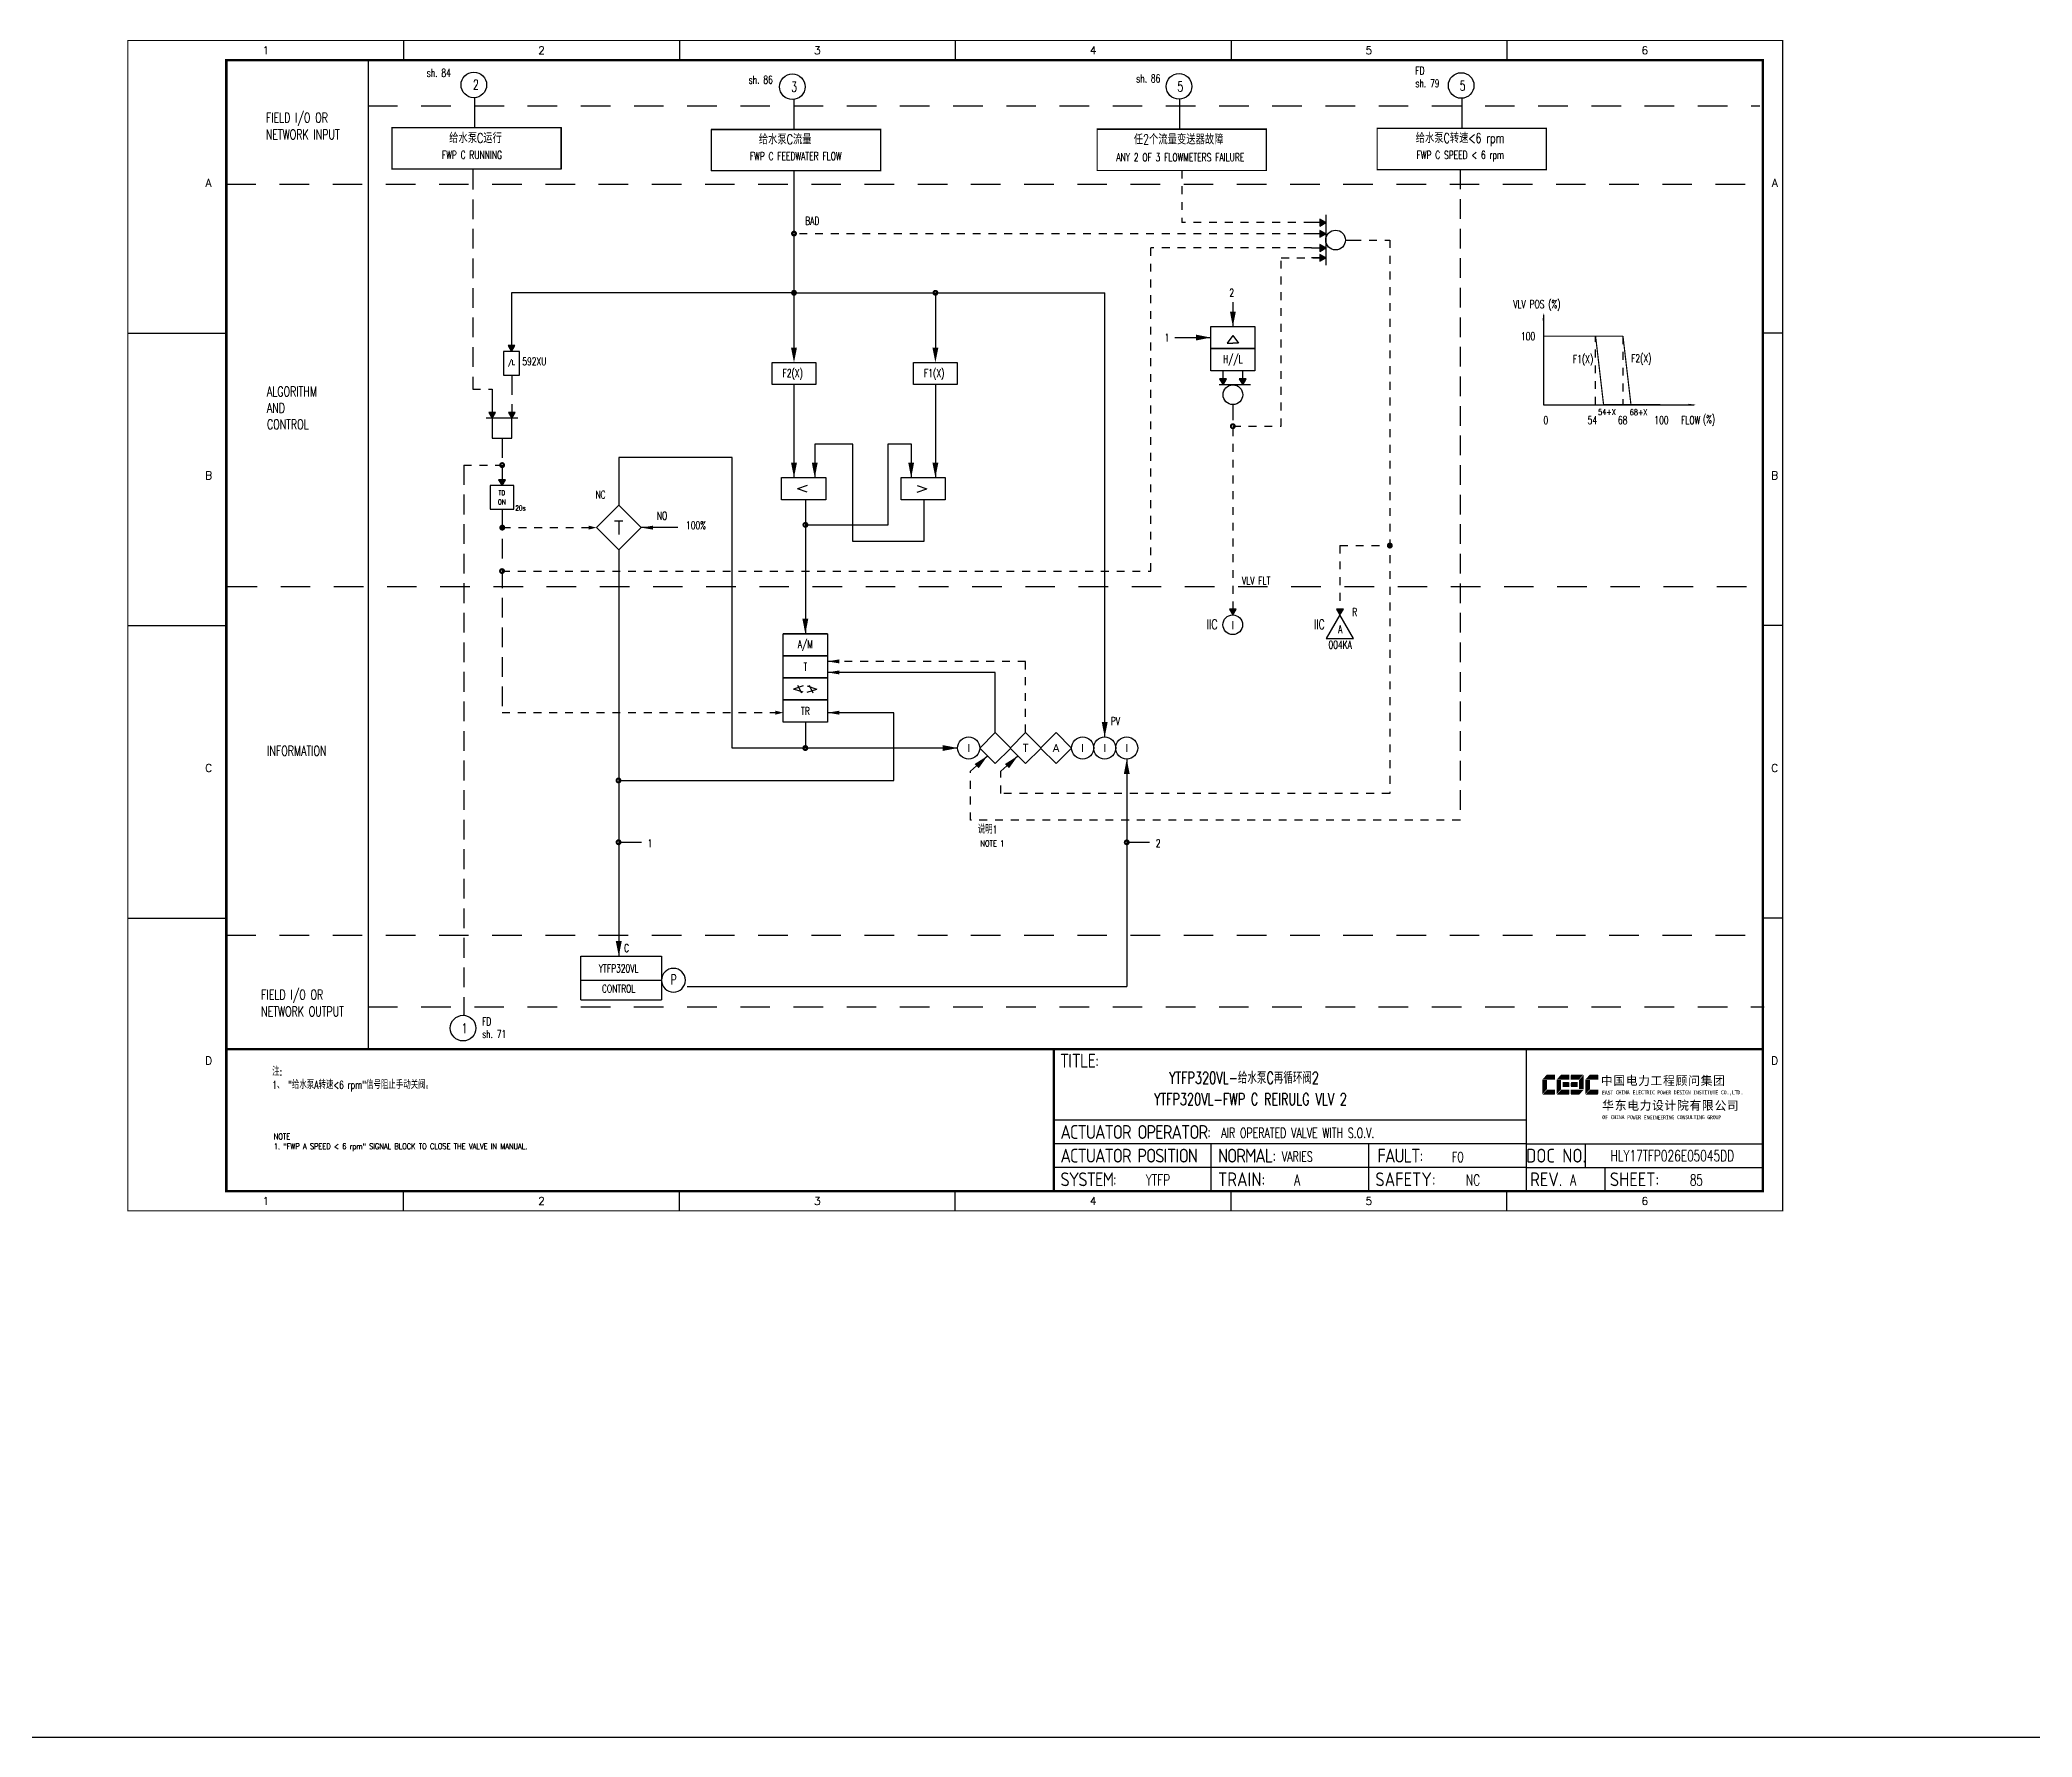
# Model space of a CAD drawing. Header units: millimetres. Extents: x 38833 to 52469, y 29493 to 32647.
# Drawn here: x 48933 to 49439, y 31107 to 31538 of the extents above; entities that cross this region are included whole.
import ezdxf
from ezdxf.enums import TextEntityAlignment as Align

# ---------------------------------------------------------------- set-up
doc = ezdxf.new("R2010")
doc.units = ezdxf.units.MM
for name, pattern in [('D2', [6, 2, -2, 2]), ('DASHED', [0.75, 0.5, -0.25]), ('JIS_02_0.7', [1.35, 0.75, -0.6])]:
    doc.linetypes.add(name, pattern=pattern)
for name, color, linetype in [('ALARM', 4, 'Continuous'), ('BLOCK', 7, 'Continuous'), ('BORDER', 1, 'Continuous'), ('DASH_2', 6, 'D2'), ('INSTRUMENT', 4, 'Continuous'), ('LINE_2', 6, 'Continuous'), ('MLINE', 6, 'Continuous'), ('TEXT', 7, 'Continuous'), ('TITLE', 1, 'Continuous'), ('TK', 7, 'Continuous'), ('图框_外框线', 7, 'Continuous'), ('图框_标题栏文字', 6, 'Continuous')]:
    doc.layers.add(name, color=color, linetype=linetype)
doc.styles.add('DANIEL', font='COMPLEX', dxfattribs={"width": 0.7, "bigfont": 'GVFS'})
doc.styles.add('ecepdi', font='simhei.ttf', dxfattribs={"width": 0.9})
doc.styles.get("Standard").update_dxf_attribs({"font": 'romans.shx', "width": 0.7, "bigfont": 'hztxta.shx'})
doc.styles.add('工程字', font='gbenor.shx', dxfattribs={"bigfont": 'gbcbig.shx'})

# ---------------------------------------------------------------- blocks, each defined once
blk = doc.blocks.new('USR16')
at = {"layer": 'MLINE'}
blk.add_lwpolyline([(0, 0, 0, 1, 0), (0, 4, 1, 1, 0)], format="xyseb", dxfattribs=at)
blk = doc.blocks.new('ARROW')
at = {"layer": 'DASH_2'}
blk.add_blockref('USR16', (0, 0), dxfattribs=at)
blk = doc.blocks.new('INS00')
at = {"layer": 'INSTRUMENT', "color": 0}
blk.add_lwpolyline([(6, 0, 1), (-6, 0, 1)], format="xyb", close=True, dxfattribs=at)
at = {"layer": 'INSTRUMENT', "flags": 1}
for tag, p in [('INSNAM', (0, 9)), ('INSDGN', (0, -9)), ('INSSUP', (0, -15)), ('INSMAN', (0, -18)), ('INSTYP', (0, -12)), ('INSREM', (0, -21))]:
    blk.add_attdef(tag, text='', height=3, dxfattribs=at).set_placement(p, align=Align.TOP_CENTER)
at = {"layer": 'INSTRUMENT', "width": 0.7}
for tag, p in [('INSIDE', (0, 2)), ('INSSYS', (0, -2))]:
    blk.add_attdef(tag, text='', height=2.5, dxfattribs=at).set_placement(p, align=Align.MIDDLE)
for tag, p in [('INSHH', (6, 3.5)), ('INSL', (6, -3)), ('INSLL', (6, -6))]:
    blk.add_attdef(tag, p, '', height=2.5, dxfattribs=at)
at = {"layer": 'INSTRUMENT', "linetype": 'DASHED', "width": 0.7}
blk.add_attdef('INSH', (6, 0.5), '', height=2.5, dxfattribs=at)
blk = doc.blocks.new('huo')
at = {"layer": 'BORDER'}
for points in [[(-72.15, 909.27), (-73.65, 910.13), (-73.65, 908.4)], [(-72.15, 904.27), (-73.65, 905.13), (-73.65, 903.4)]]:
    blk.add_hatch(color=256, dxfattribs=at).paths.add_polyline_path(points)
for p, q in [((-72.15, 911.28), (-72.15, 903.28)), ((-72.15, 909.27), (-75.75, 909.27)), ((-67.15, 906.77), (-65.15, 906.77)), ((-72.15, 904.27), (-75.75, 904.27))]:
    blk.add_line(p, q, dxfattribs=at)
for points in [[(-72.15, 909.27), (-73.65, 910.13), (-73.65, 908.4)], [(-72.15, 904.27), (-73.65, 905.13), (-73.65, 903.4)]]:
    blk.add_lwpolyline(points, close=True, dxfattribs=at)
blk.add_circle((-69.65, 906.77), 2.5, dxfattribs=at)
blk = doc.blocks.new('A$C1E0003F3')
h = blk.add_hatch(color=152)
edge = h.paths.add_edge_path()
edge.add_ellipse((5.15, 4.41), major_axis=(0, 0.211), ratio=0.769231, start_angle=-90, end_angle=0)
edge.add_line((5.15, 4.62), (3.22, 4.62))
edge.add_line((3.22, 4.62), (2.09, 3.35))
edge.add_line((2.09, 3.35), (5.32, 3.35))
edge.add_line((5.32, 3.35), (5.32, 4.41))
h.paths.add_polyline_path([(3.22, 3.23), (2.09, 3.23), (2.09, -0.36), (3.22, 0.91)])
edge = h.paths.add_edge_path()
edge.add_line((5.32, 0.81), (3.27, 0.81))
edge.add_line((3.27, 0.81), (2.13, -0.46))
edge.add_line((2.13, -0.46), (5.15, -0.46))
edge.add_ellipse((5.15, -0.25), major_axis=(0, 0.211), ratio=0.769231, start_angle=180, end_angle=270)
edge.add_line((5.32, -0.25), (5.32, 0.81))
h = blk.add_hatch(color=152)
edge = h.paths.add_edge_path()
edge.add_ellipse((8.78, 4.41), major_axis=(0, 0.211), ratio=0.769231, start_angle=-90, end_angle=0)
edge.add_line((8.78, 4.62), (6.84, 4.62))
edge.add_line((6.84, 4.62), (5.71, 3.35))
edge.add_line((5.71, 3.35), (8.94, 3.35))
edge.add_line((8.94, 3.35), (8.94, 4.41))
h.paths.add_polyline_path([(6.84, 3.23), (5.71, 3.23), (5.71, -0.36), (6.84, 0.91)])
edge = h.paths.add_edge_path()
edge.add_ellipse((8.78, 2.49), major_axis=(0, 0.211), ratio=0.769231, start_angle=-90, end_angle=0)
edge.add_line((8.78, 2.7), (7.22, 2.7))
edge.add_line((7.22, 2.7), (7.22, 1.44))
edge.add_line((7.22, 1.44), (8.78, 1.44))
edge.add_ellipse((8.78, 1.65), major_axis=(0, 0.211), ratio=0.769231, start_angle=180, end_angle=270)
edge.add_line((8.94, 1.65), (8.94, 2.49))
edge = h.paths.add_edge_path()
edge.add_line((8.94, 0.81), (6.89, 0.81))
edge.add_line((6.89, 0.81), (5.75, -0.46))
edge.add_line((5.75, -0.46), (8.78, -0.46))
edge.add_ellipse((8.78, -0.25), major_axis=(0, 0.211), ratio=0.769231, start_angle=180, end_angle=270)
edge.add_line((8.94, -0.25), (8.94, 0.81))
h = blk.add_hatch(color=1)
edge = h.paths.add_edge_path()
edge.add_line((12.48, 4.62), (9.46, 4.62))
edge.add_ellipse((9.46, 4.41), major_axis=(0, 0.211), ratio=0.769231, start_angle=0, end_angle=90)
edge.add_line((9.3, 4.41), (9.3, 3.35))
edge.add_line((9.3, 3.35), (11.35, 3.35))
edge.add_line((11.35, 3.35), (12.48, 4.62))
h.paths.add_polyline_path([(12.57, 4.56), (11.38, 3.23), (11.38, 0.93), (12.57, 0.93)])
edge = h.paths.add_edge_path()
edge.add_line((11.03, 2.7), (9.46, 2.7))
edge.add_ellipse((9.46, 2.49), major_axis=(0, 0.211), ratio=0.769231, start_angle=0, end_angle=90)
edge.add_line((9.3, 2.49), (9.3, 1.65))
edge.add_ellipse((9.46, 1.65), major_axis=(0, 0.211), ratio=0.769231, start_angle=90, end_angle=180)
edge.add_line((9.46, 1.44), (11.03, 1.44))
edge.add_line((11.03, 1.44), (11.03, 2.7))
h = blk.add_hatch(color=1)
edge = h.paths.add_edge_path()
edge.add_line((12.58, 0.79), (9.3, 0.79))
edge.add_line((9.3, 0.79), (9.3, -0.27))
edge.add_ellipse((9.46, -0.27), major_axis=(0, 0.211), ratio=0.769231, start_angle=90, end_angle=180)
edge.add_line((9.46, -0.48), (11.43, -0.48))
edge.add_line((11.43, -0.48), (12.58, 0.79))
h = blk.add_hatch(color=152)
edge = h.paths.add_edge_path()
edge.add_ellipse((16.11, 4.41), major_axis=(0, 0.211), ratio=0.769231, start_angle=-90, end_angle=0)
edge.add_line((16.11, 4.62), (14.14, 4.62))
edge.add_line((14.14, 4.62), (13, 3.35))
edge.add_line((13, 3.35), (16.27, 3.35))
edge.add_line((16.27, 3.35), (16.27, 4.41))
h.paths.add_polyline_path([(14.14, 3.23), (13, 3.23), (13, -0.36), (14.14, 0.91)])
edge = h.paths.add_edge_path()
edge.add_line((16.27, 0.81), (14.18, 0.81))
edge.add_line((14.18, 0.81), (13.04, -0.46))
edge.add_line((13.04, -0.46), (16.03, -0.46))
edge.add_ellipse((16.03, -0.15), major_axis=(0, 0.316), ratio=0.769231, start_angle=180, end_angle=270)
edge.add_line((16.27, -0.15), (16.27, 0.81))
at = {"layer": 'TITLE', "color": 7, "style": 'ecepdi'}
for s, p in [('中', (16.92, 1.94)), ('国', (20.09, 2)), ('电', (23.25, 1.99)), ('力', (26.39, 1.96)), ('工', (29.53, 1.95)), ('程', (32.71, 1.98)), ('顾', (35.9, 1.98)), ('问', (39.09, 1.94)), ('集', (42.26, 1.98)), ('团', (45.42, 2.01)), ('华', (17.24, -4.31)), ('东', (20.45, -4.29)), ('电', (23.62, -4.35)), ('力', (26.75, -4.32)), ('设', (29.92, -4.3)), ('计', (33.05, -4.31)), ('院', (36.26, -4.29)), ('有', (39.41, -4.29)), ('限', (42.57, -4.32)), ('公', (45.78, -4.38)), ('司', (48.91, -4.35))]:
    blk.add_text(s, height=2.2, dxfattribs=at).set_placement(p)
at = {"layer": 'TITLE', "color": 7, "style": 'ecepdi', "width": 0.975}
for s, p in [('E', (17.58, 0.02)), ('A', (18.29, 0.03)), ('S', (19, 0.03)), ('T', (19.7, 0.03)), ('C', (21.1, 0.09)), ('H', (21.77, 0.09)), ('I', (22.46, 0.09)), ('N', (23.17, 0.1)), ('A', (23.86, 0.1)), ('E', (25.35, 0.09)), ('L', (26.05, 0.11)), ('E', (26.76, 0.1)), ('C', (27.46, 0.12)), ('T', (28.18, 0.11)), ('R', (28.87, 0.1)), ('I', (29.57, 0.11)), ('C', (30.28, 0.1)), ('P', (31.64, 0.09)), ('O', (32.32, 0.08)), ('W', (33.03, 0.08)), ('E', (33.72, 0.08)), ('R', (34.42, 0.09)), ('D', (35.81, 0.1)), ('E', (36.52, 0.1)), ('S', (37.2, 0.1)), ('I', (37.91, 0.09)), ('G', (38.68, 0.11)), ('N', (39.38, 0.09)), ('I', (40.72, 0.07)), ('N', (41.43, 0.08)), ('S', (42.14, 0.08)), ('T', (42.83, 0.08)), ('I', (43.52, 0.09)), ('T', (44.22, 0.07)), ('U', (44.93, 0.07)), ('T', (45.63, 0.08)), ('E', (46.34, 0.09)), ('C', (47.76, 0.11)), ('O', (48.48, 0.1)), ('L', (50.56, 0.1)), ('T', (51.27, 0.1)), ('D', (51.96, 0.1)), ('.', (49.23, 0.1)), (',', (49.87, 0.1)), ('.', (52.72, 0.11)), ('O', (17.67, -6.18)), ('OF', (18.01, -6.2)), ('F', (18.37, -6.2)), ('C', (19.8, -6.19)), ('H', (20.47, -6.19)), ('I', (21.15, -6.19)), ('N', (21.87, -6.18)), ('A', (22.56, -6.18)), ('P', (23.98, -6.2)), ('O', (24.66, -6.21)), ('W', (25.36, -6.21)), ('E', (26.06, -6.21)), ('R', (26.75, -6.2)), ('E', (28.19, -6.24)), ('N', (28.91, -6.27)), ('G', (29.62, -6.26)), ('I', (30.32, -6.27)), ('N', (31.02, -6.27)), ('E', (31.7, -6.28)), ('E', (32.41, -6.27)), ('R', (33.1, -6.24)), ('I', (33.81, -6.24)), ('N', (34.51, -6.26)), ('G', (35.2, -6.24)), ('C', (36.61, -6.19)), ('O', (37.3, -6.21)), ('N', (38, -6.2)), ('S', (38.71, -6.21)), ('U', (39.41, -6.18)), ('L', (40.11, -6.18)), ('T', (40.81, -6.19)), ('I', (41.51, -6.21)), ('N', (42.2, -6.21)), ('G', (42.91, -6.17)), ('G', (44.29, -6.2)), ('R', (45, -6.21)), ('O', (45.69, -6.22)), ('U', (46.39, -6.2)), ('P', (47.1, -6.23))]:
    blk.add_text(s, height=1, dxfattribs=at).set_placement(p, align=Align.MIDDLE_CENTER)
blk = doc.blocks.new('A$C4C92442A')
for p, q in [((70, 297), (70, 292)), ((140, 297), (140, 292)), ((210, 297), (210, 292)), ((280, 297), (280, 292)), ((350, 297), (350, 292)), ((420, 297), (420, 292)), ((0, 222.75), (25, 222.75)), ((420, 222.75), (415, 222.75)), ((0, 148.5), (25, 148.5)), ((420, 148.5), (415, 148.5)), ((0, 74.25), (25, 74.25)), ((420, 74.25), (415, 74.25)), ((70, 0), (70, 5)), ((140, 0), (140, 5)), ((210, 0), (210, 5)), ((280, 0), (280, 5)), ((350, 0), (350, 5))]:
    blk.add_line(p, q)
at = {"color": 4}
blk.add_line((60.97, 292.06), (60.97, 41.06), dxfattribs=at)
at = {"layer": 'MLINE', "color": 4}
blk.add_line((60.97, 292), (60.97, 41.47), dxfattribs=at)
at = {"layer": 'MLINE', "color": 4, "linetype": 'JIS_02_0.7', "ltscale": 10}
for p, q in [((60.98, 280.37), (414.21, 280.37)), ((25, 260.5), (415, 260.5)), ((25.3, 158.43), (414.81, 158.43)), ((25, 69.96), (415, 69.96)), ((60.97, 51.77), (415.31, 51.77))]:
    blk.add_line(p, q, dxfattribs=at)
at = {"layer": '图框_外框线'}
for p, q in [((355, 5), (355, 41)), ((355, 23), (235, 23)), ((355, 17), (235, 17)), ((275, 11), (275, 17)), ((315, 11), (315, 17)), ((355, 17), (415, 17)), ((370, 11), (370, 17)), ((355, 11), (235, 11)), ((355, 11), (235, 11)), ((275, 5), (275, 11)), ((315, 5), (315, 11)), ((355, 11), (415, 11)), ((375, 5), (375, 11))]:
    blk.add_line(p, q, dxfattribs=at)
for points, const_width in [([(0, 0), (420, 0), (420, 297), (0, 297)], 0.3), ([(25, 5), (415, 5), (415, 292), (25, 292)], 0.6)]:
    blk.add_lwpolyline(points, close=True, dxfattribs=dict(at, const_width=const_width))
at = {"layer": '图框_外框线', "const_width": 0.6}
blk.add_lwpolyline([(235, 41), (25, 41)], dxfattribs=at)
at = {"layer": '图框_外框线'}
blk.add_lwpolyline([(415, 41, 0.6, 0.6, 0), (235, 41, 0.6, 0.6, 0), (235, 5, 0, 0, 0)], format="xyseb", dxfattribs=at)
blk.add_blockref('A$C1E0003F3', (356.94, 29.95))
at = {"layer": 'MLINE', "color": 4, "char_height": 2.5, "width": 31.8959, "attachment_point": 1}
for s, insert in [('FIELD I/O OR', (35.03, 278.64)), ('NETWORK INPUT', (35.03, 274.39)), ('ALGORITHM\\PAND\\PCONTROL', (35.32, 209.16)), ('INFORMATION', (35.35, 117.98)), ('FIELD I/O OR', (33.84, 56.09)), ('NETWORK OUTPUT', (33.84, 51.84))]:
    blk.add_mtext(s, dxfattribs=dict(at, insert=insert))
at = {"layer": 'TK', "color": 3}
for s, p in [('1', (35, 294.5)), ('2', (105, 294.5)), ('3', (175, 294.5)), ('4', (245, 294.5)), ('5', (315, 294.5)), ('6', (385, 294.5)), ('1', (35, 2.5)), ('2', (105, 2.5)), ('3', (175, 2.5)), ('4', (245, 2.5)), ('5', (315, 2.5)), ('6', (385, 2.5))]:
    blk.add_text(s, height=2, dxfattribs=at).set_placement(p, align=Align.MIDDLE)
for s, p in [('A', (20.5, 259.88)), ('A', (418, 259.88)), ('B', (20.5, 185.62)), ('B', (418, 185.62)), ('C', (20.5, 111.38)), ('C', (418, 111.38)), ('D', (20.5, 37.12)), ('D', (418, 37.12))]:
    blk.add_text(s, height=2, dxfattribs=at).set_placement(p, align=Align.CENTER)
at = {"layer": '图框_标题栏文字', "char_height": 3.5, "style": '工程字'}
for s, insert, width, attachment_point in [('{\\T0.9; TITLE:}', (234.86, 38.09), 14.2249, 4), ('{\\T0.9; ACTUATOR OPERATOR:}', (235, 20), 40, 4), ('{\\T0.9; ACTUATOR POSITION}', (235, 14), 45, 4), ('{\\T0.9; NORMAL:}', (275, 14), 18.2557, 4), ('{\\T0.9; FAULT:}', (315.44, 14), 15, 4), ('DOC NO.', (362.5, 14), 15, 5), ('{\\T0.9; SYSTEM:}', (235, 8), 17.9526, 4), ('{\\T0.9; }TRAIN: ', (275, 8), 17.6638, 4), ('SAFETY:', (324.3, 8), 22.3993, 5), ('REV.', (360, 8), 10, 5), ('SHEET:', (382.42, 8), 20, 5)]:
    blk.add_mtext(s, dxfattribs=dict(at, insert=insert, width=width, attachment_point=attachment_point))
blk = doc.blocks.new('*X19')
at = {"color": 0}
for p, q in [((207.5, 341.99), (207.51, 342)), ((207.52, 341.87), (207.55, 341.9)), ((207.53, 342.16), (207.57, 342.2)), ((207.56, 341.77), (207.59, 341.8)), ((207.61, 342.1), (207.62, 342.12)), ((207.61, 341.68), (207.62, 341.69)), ((207.62, 342.26), (207.74, 342.37)), ((207.62, 341.83), (207.89, 342.1)), ((207.62, 341.98), (207.75, 342.1)), ((207.69, 341.61), (207.87, 341.8)), ((207.73, 341.8), (207.76, 341.82)), ((207.77, 342.4), (207.84, 342.47)), ((207.77, 341.56), (207.82, 341.6)), ((207.81, 342.3), (207.88, 342.37)), ((207.87, 341.52), (207.91, 341.55)), ((207.9, 342.39), (208.01, 342.5)), ((207.9, 342.25), (207.95, 342.3)), ((207.9, 342.11), (207.99, 342.2)), ((207.9, 341.97), (207.93, 342)), ((207.9, 341.83), (207.97, 341.9)), ((207.9, 341.68), (208.02, 341.8)), ((208, 341.5), (208.05, 341.55)), ((208.02, 342.37), (208.13, 342.48)), ((208.03, 342.1), (208.13, 342.2)), ((208.07, 342), (208.18, 342.1)), ((208.09, 342.3), (208.18, 342.38)), ((208.12, 341.9), (208.18, 341.96)), ((208.16, 341.8), (208.18, 341.82)), ((208.17, 341.53), (208.19, 341.55)), ((208.18, 342.24), (208.23, 342.3)), ((208.18, 341.68), (208.2, 341.7)), ((208.19, 342.4), (208.23, 342.44)), ((208.24, 341.6), (208.44, 341.8)), ((208.31, 342.37), (208.32, 342.39)), ((208.32, 342.1), (208.44, 342.23)), ((208.32, 341.82), (208.45, 341.95)), ((208.37, 342.3), (208.39, 342.31)), ((208.46, 342.1), (208.48, 342.13)), ((208.46, 341.82), (208.47, 341.83)), ((208.5, 342), (208.5, 342))]:
    blk.add_line(p, q, dxfattribs=at)
blk = doc.blocks.new('*X18')
at = {"color": 0}
for p, q in [((207.51, 341.9), (207.62, 341.9)), ((207.54, 342.2), (207.62, 342.2)), ((207.54, 341.8), (208.46, 341.8)), ((207.55, 342.1), (207.62, 342.1)), ((207.6, 342.3), (208.4, 342.3)), ((207.6, 341.7), (207.62, 341.7)), ((207.7, 342.4), (207.9, 342.4)), ((207.7, 341.6), (207.9, 341.6)), ((207.82, 342.1), (207.9, 342.1)), ((207.9, 342.2), (208.18, 342.2)), ((207.9, 341.9), (208.18, 341.9)), ((208.18, 342.4), (208.3, 342.4)), ((208.18, 341.7), (208.4, 341.7)), ((208.18, 341.6), (208.3, 341.6)), ((208.45, 342.2), (208.46, 342.2)), ((208.45, 341.9), (208.49, 341.9))]:
    blk.add_line(p, q, dxfattribs=at)
blk = doc.blocks.new('*X17')
at = {"color": 0}
for p, q in [((207.5, 342), (207.625, 342)), ((207.9, 342), (208.175, 342)), ((208.45, 342), (208.5, 342))]:
    blk.add_line(p, q, dxfattribs=at)
blk = doc.blocks.new('*X16')
at = {"color": 0}
for p, q in [((207.625, 341.75), (207.625, 341.825)), ((207.825, 342.375), (207.9, 342.375))]:
    blk.add_line(p, q, dxfattribs=at)
blk = doc.blocks.new('*X15')
at = {"color": 0}
for p, q in [((207.51, 342.1), (207.55, 342.1)), ((207.53, 341.82), (207.55, 341.82)), ((207.62, 342.1), (207.62, 342.3)), ((207.62, 342.1), (207.82, 342.1)), ((207.62, 341.82), (207.62, 342.02)), ((207.62, 341.82), (207.82, 341.82)), ((207.62, 341.67), (207.62, 341.75)), ((207.67, 342.37), (207.82, 342.37)), ((207.78, 341.55), (207.82, 341.55)), ((207.9, 342.37), (207.9, 342.49)), ((207.9, 342.37), (208.1, 342.37)), ((207.9, 342.1), (207.9, 342.3)), ((207.9, 342.1), (208.1, 342.1)), ((207.9, 341.82), (207.9, 342.02)), ((207.9, 341.82), (208.1, 341.82)), ((207.9, 341.55), (207.9, 341.75)), ((207.9, 341.55), (208.1, 341.55)), ((208.18, 342.37), (208.18, 342.47)), ((208.18, 342.37), (208.33, 342.37)), ((208.18, 342.1), (208.18, 342.3)), ((208.18, 342.1), (208.37, 342.1)), ((208.18, 341.82), (208.18, 342.02)), ((208.18, 341.82), (208.37, 341.82)), ((208.18, 341.55), (208.18, 341.75)), ((208.18, 341.55), (208.22, 341.55)), ((208.45, 342.1), (208.45, 342.22)), ((208.45, 342.1), (208.49, 342.1)), ((208.45, 341.82), (208.45, 342.02)), ((208.45, 341.82), (208.47, 341.82))]:
    blk.add_line(p, q, dxfattribs=at)
blk = doc.blocks.new('USR06')
at = {"layer": 'MLINE'}
blk.add_circle((0, 0), 0.5, dxfattribs=at)
for name in ['*X19', '*X17', '*X15', '*X18', '*X16']:
    blk.add_blockref(name, (-208, -342), dxfattribs=at)

msp = doc.modelspace()

# ---------------------------------------------------------------- hatches: boundary and pattern name
for points in [[(49236.17, 31392.03), (49237.04, 31393.53), (49235.31, 31393.53)], [(49263.37, 31392.03), (49264.24, 31393.53), (49262.51, 31393.53)]]:
    msp.add_hatch(color=256).paths.add_polyline_path(points)
at = {"layer": 'BORDER'}
for points in [[(49259.75, 31491.58), (49258.25, 31492.45), (49258.25, 31490.72)], [(49259.75, 31488.72), (49258.25, 31489.59), (49258.25, 31487.85)], [(49259.75, 31485.15), (49258.25, 31486.01), (49258.25, 31484.28)], [(49259.75, 31482.63), (49258.25, 31483.5), (49258.25, 31481.77)], [(49053.1, 31458.89), (49053.97, 31460.39), (49052.24, 31460.39)], [(49048.2, 31441.92), (49049.07, 31443.42), (49047.34, 31443.42)], [(49053.2, 31441.92), (49054.07, 31443.42), (49052.34, 31443.42)], [(49050.7, 31424.84), (49051.57, 31426.34), (49049.84, 31426.34)]]:
    msp.add_hatch(color=256, dxfattribs=at).paths.add_polyline_path(points)

# ---------------------------------------------------------------- linework, layer by layer
for p, q in [((49043.69, 31523.3), (49043.69, 31515.7)), ((49294.29, 31523.15), (49294.29, 31515.55)), ((49124.8, 31522.84), (49124.8, 31515.24)), ((49222.67, 31522.92), (49222.67, 31515.32)), ((49022.76, 31515.7), (49065.68, 31515.7)), ((49065.68, 31515.7), (49065.68, 31505.19)), ((49103.86, 31515.24), (49146.78, 31515.24)), ((49103.86, 31504.73), (49103.86, 31515.24)), ((49146.78, 31515.24), (49146.78, 31504.73)), ((49201.73, 31515.32), (49244.66, 31515.32)), ((49244.66, 31515.32), (49244.66, 31504.81)), ((49272.83, 31515.55), (49315.75, 31515.55)), ((49146.78, 31504.73), (49103.86, 31504.73)), ((49124.8, 31473.77), (49053.1, 31473.77)), ((49053.1, 31473.77), (49053.1, 31458.89)), ((49109.15, 31431.94), (49080.33, 31431.94)), ((49080.33, 31431.94), (49080.33, 31419.84)), ((49109.15, 31358.25), (49109.15, 31431.94)), ((49139.75, 31435.33), (49130.07, 31435.33)), ((49130.07, 31435.33), (49130.07, 31426.86)), ((49139.75, 31410.67), (49139.75, 31435.33)), ((49148.71, 31414.88), (49148.71, 31435.44)), ((49148.71, 31435.44), (49154.54, 31435.44)), ((49154.54, 31435.44), (49154.54, 31426.86)), ((49157.72, 31421.26), (49157.72, 31410.67)), ((49127.7, 31414.88), (49148.71, 31414.88)), ((49157.72, 31410.67), (49139.75, 31410.67)), ((49150.1, 31367.22), (49133.28, 31367.22)), ((49150.1, 31350.02), (49150.1, 31367.22)), ((49124.8, 31358.25), (49109.15, 31358.25)), ((49080.76, 31350.02), (49150.1, 31350.02)), ((49070.67, 31299.31), (49091.18, 31299.31)), ((49070.67, 31294.32), (49091.18, 31294.32)), ((39417.51, 31107.25), (50497.51, 31107.25))]:
    msp.add_line(p, q)
at = {"linetype": 'DASHED', "ltscale": 10}
for p, q in [((49043.25, 31504.97), (49043.25, 31449.35)), ((49293.84, 31505.04), (49293.84, 31339.93)), ((49053.2, 31452.89), (49053.2, 31441.92)), ((49048.2, 31449.35), (49048.2, 31441.92)), ((49050.7, 31436.92), (49050.7, 31424.84)), ((49040.97, 31430.05), (49040.97, 31290.42)), ((49050.7, 31418.84), (49050.7, 31367.23))]:
    msp.add_line(p, q, dxfattribs=at)
at = {"linetype": 'D2'}
for p, q in [((49328.25, 31445.36), (49328.25, 31462.76)), ((49335.2, 31462.76), (49335.2, 31445.36))]:
    msp.add_line(p, q, dxfattribs=at)
at = {"const_width": 0.3}
for points in [[(49022.76, 31515.7), (49065.68, 31515.7), (49065.68, 31505.19), (49022.76, 31505.19), (49022.76, 31515.7)], [(49103.86, 31515.24), (49146.78, 31515.24), (49146.78, 31504.73), (49103.86, 31504.73), (49103.86, 31515.24)], [(49201.73, 31515.32), (49244.66, 31515.32), (49244.66, 31504.81), (49201.73, 31504.81), (49201.73, 31515.32)], [(49272.83, 31515.55), (49315.75, 31515.55), (49315.75, 31505.04), (49272.83, 31505.04), (49272.83, 31515.55)], [(49328.25, 31462.76), (49315.02, 31462.76)], [(49328.25, 31462.76), (49330.28, 31445.36), (49344.71, 31445.36)], [(49328.25, 31462.76), (49335.2, 31462.76)], [(49335.2, 31462.76), (49337.23, 31445.36), (49344.63, 31445.36)]]:
    msp.add_lwpolyline(points, dxfattribs=at)
at = {"const_width": 0.5}
for points in [[(49124.3, 31488.8, 1), (49125.3, 31488.8, 1)], [(49124.3, 31473.77, 1), (49125.3, 31473.77, 1)], [(49124.3, 31473.77, 1), (49125.3, 31473.77, 1)], [(49160.19, 31473.77, 1), (49161.19, 31473.77, 1)], [(49160.19, 31473.77, 1), (49161.19, 31473.77, 1)], [(49235.67, 31439.91, 1), (49236.67, 31439.91, 1)], [(49050.23, 31430.05, 1), (49051.23, 31430.05, 1)], [(49050.26, 31414.18, 1), (49051.26, 31414.18, 1)], [(49050.26, 31414.18, 1), (49051.26, 31414.18, 1)], [(49127.2, 31414.88, 1), (49128.2, 31414.88, 1)], [(49127.2, 31414.88, 1), (49128.2, 31414.88, 1)], [(49275.53, 31409.62, 1), (49276.53, 31409.62, 1)], [(49050.2, 31403.15, 1), (49051.2, 31403.15, 1)], [(49127.18, 31358.25, 1), (49128.18, 31358.25, 1)], [(49079.76, 31350.02, 1), (49080.76, 31350.02, 1)], [(49079.77, 31334.34, 1), (49080.77, 31334.34, 1)], [(49208.76, 31334.32, 1), (49209.76, 31334.32, 1)]]:
    msp.add_lwpolyline(points, format="xyb", close=True, dxfattribs=at)
for points in [[(49236.19, 31465.21, 0, 1.5, 0), (49236.19, 31469.02, 1.5, 1.5, 0)], [(49230.59, 31462.41, 0, 1.5, 0), (49226.79, 31462.41, 1.5, 1.5, 0)], [(49124.8, 31456.07, 0, 1.5, 0), (49124.8, 31459.87, 1.5, 1.5, 0)], [(49160.69, 31456.07, 0, 1.5, 0), (49160.69, 31459.87, 1.5, 1.5, 0)], [(49124.8, 31426.86, 0, 1.5, 0), (49124.8, 31430.67, 1.5, 1.5, 0)], [(49130.07, 31426.86, 0, 1.5, 0), (49130.07, 31430.67, 1.5, 1.5, 0)], [(49154.54, 31426.86, 0, 1.5, 0), (49154.54, 31430.67, 1.5, 1.5, 0)], [(49160.69, 31426.86, 0, 1.5, 0), (49160.69, 31430.67, 1.5, 1.5, 0)], [(49127.68, 31387.24, 0, 1.5, 0), (49127.68, 31391.04, 1.5, 1.5, 0)], [(49203.66, 31361.05, 0, 1.5, 0), (49203.66, 31364.85, 1.5, 1.5, 0)], [(49166.34, 31358.25, 0, 1.5, 0), (49162.53, 31358.25, 1.5, 1.5, 0)], [(49173.92, 31356.27, 0, 1.5, 0), (49171.16, 31353.65, 1.5, 1.5, 0)], [(49181.62, 31356.27, 0, 1.5, 0), (49178.86, 31353.65, 1.5, 1.5, 0)], [(49209.26, 31355.45, 0, 1.5, 0), (49209.26, 31351.64, 1.5, 1.5, 0)], [(49080.33, 31305.43, 0, 1.5, 0), (49080.33, 31309.24, 1.5, 1.5, 0)]]:
    msp.add_lwpolyline(points, format="xyseb")
for points in [[(49236.17, 31392.03), (49237.04, 31393.53), (49235.31, 31393.53)], [(49263.37, 31392.03), (49264.24, 31393.53), (49262.51, 31393.53)]]:
    msp.add_lwpolyline(points, close=True)
at = {"color": 1}
msp.add_lwpolyline([(49266.84, 31386.03), (49263.37, 31392.03), (49259.91, 31386.03)], close=True, dxfattribs=at)
msp.add_lwpolyline([(49070.67, 31294.32), (49070.67, 31305.43), (49091.18, 31305.43), (49091.18, 31294.32)])
for centre, radius in [((49043.54, 31526.53), 3.25), ((49124.38, 31526.06), 3.25), ((49222.52, 31526.15), 3.25), ((49294.14, 31526.38), 3.25), ((49236.17, 31389.53), 2.5), ((49040.81, 31287.17), 3.25)]:
    msp.add_circle(centre, radius)
at = {"layer": 'ALARM'}
for points in [[(49080.33, 31408.52), (49074.67, 31414.18), (49080.33, 31419.84), (49085.99, 31414.18)], [(49175.9, 31354.29), (49171.94, 31358.25), (49175.9, 31362.2), (49179.86, 31358.25)], [(49183.6, 31354.29), (49179.64, 31358.25), (49183.6, 31362.2), (49187.56, 31358.25)], [(49191.3, 31354.29), (49187.34, 31358.25), (49191.3, 31362.2), (49195.26, 31358.25)]]:
    msp.add_lwpolyline(points, close=True, dxfattribs=at)
at = {"layer": 'BLOCK'}
for p, q in [((49230.59, 31465.21), (49241.79, 31465.21)), ((49230.59, 31459.61), (49230.59, 31465.21)), ((49241.79, 31465.21), (49241.79, 31459.61)), ((49241.79, 31459.61), (49230.59, 31459.61)), ((49230.59, 31459.61), (49241.79, 31459.61)), ((49230.59, 31454.01), (49230.59, 31459.61)), ((49241.79, 31459.61), (49241.79, 31454.01)), ((49119.25, 31456.07), (49130.34, 31456.07)), ((49119.25, 31450.47), (49119.25, 31456.07)), ((49130.34, 31456.07), (49130.34, 31450.47)), ((49155.14, 31456.07), (49166.24, 31456.07)), ((49155.14, 31450.47), (49155.14, 31456.07)), ((49166.24, 31456.07), (49166.24, 31450.47)), ((49241.79, 31454.01), (49230.59, 31454.01)), ((49130.34, 31450.47), (49119.25, 31450.47)), ((49166.24, 31450.47), (49155.14, 31450.47)), ((49121.65, 31426.86), (49132.85, 31426.86)), ((49121.65, 31421.26), (49121.65, 31426.86)), ((49132.85, 31426.86), (49132.85, 31421.26)), ((49152, 31426.86), (49163.2, 31426.86)), ((49152, 31421.26), (49152, 31426.86)), ((49163.2, 31426.86), (49163.2, 31421.26)), ((49132.85, 31421.26), (49121.65, 31421.26)), ((49163.2, 31421.26), (49152, 31421.26)), ((49122.08, 31387.24), (49133.28, 31387.24)), ((49122.08, 31387.24), (49133.28, 31387.24)), ((49133.28, 31387.24), (49122.08, 31387.24)), ((49122.08, 31381.64), (49122.08, 31387.24)), ((49133.28, 31387.24), (49133.28, 31381.64)), ((49122.08, 31381.64), (49133.28, 31381.64)), ((49133.28, 31381.64), (49122.08, 31381.64)), ((49122.08, 31381.64), (49133.28, 31381.64)), ((49122.08, 31376.04), (49122.08, 31381.64)), ((49133.28, 31381.64), (49133.28, 31376.04)), ((49122.08, 31376.04), (49133.28, 31376.04)), ((49122.08, 31376.04), (49133.28, 31376.04)), ((49133.28, 31376.04), (49122.08, 31376.04)), ((49122.08, 31370.44), (49122.08, 31376.04)), ((49133.28, 31376.04), (49133.28, 31370.44)), ((49133.28, 31370.44), (49122.08, 31370.44)), ((49122.08, 31370.44), (49133.28, 31370.44)), ((49122.08, 31364.84), (49122.08, 31370.44)), ((49133.28, 31370.44), (49133.28, 31364.84)), ((49133.28, 31364.84), (49122.08, 31364.84))]:
    msp.add_line(p, q, dxfattribs=at)
at = {"layer": 'BORDER'}
for p, q in [((49259.75, 31493.52), (49259.75, 31480.8)), ((49259.75, 31491.58), (49256.16, 31491.58)), ((49259.75, 31488.72), (49256.16, 31488.72)), ((49256.16, 31485.15), (49259.75, 31485.15)), ((49259.75, 31482.63), (49256.16, 31482.63)), ((49264.75, 31487.16), (49266.75, 31487.16)), ((49053.1, 31460.89), (49053.1, 31458.89)), ((49048.2, 31445.52), (49048.2, 31441.92)), ((49053.2, 31445.52), (49053.2, 31441.92)), ((49054.7, 31441.92), (49046.7, 31441.92)), ((49050.7, 31436.92), (49050.7, 31434.92)), ((49050.7, 31426.84), (49050.7, 31424.84)), ((49050.7, 31418.84), (49050.7, 31416.84))]:
    msp.add_line(p, q, dxfattribs=at)
for points in [[(49259.75, 31491.58), (49258.25, 31492.45), (49258.25, 31490.72)], [(49259.75, 31488.72), (49258.25, 31489.59), (49258.25, 31487.85)], [(49259.75, 31485.15), (49258.25, 31486.01), (49258.25, 31484.28)], [(49259.75, 31482.63), (49258.25, 31483.5), (49258.25, 31481.77)], [(49055.1, 31452.89), (49055.1, 31458.89), (49051.1, 31458.89), (49051.1, 31452.89)], [(49053.1, 31458.89), (49053.97, 31460.39), (49052.24, 31460.39)], [(49048.2, 31441.92), (49049.07, 31443.42), (49047.34, 31443.42)], [(49053.2, 31441.92), (49054.07, 31443.42), (49052.34, 31443.42)], [(49053.2, 31436.92), (49053.2, 31441.92), (49048.2, 31441.92), (49048.2, 31436.92)], [(49053.7, 31418.84), (49053.7, 31424.84), (49047.7, 31424.84), (49047.7, 31418.84)], [(49050.7, 31424.84), (49051.57, 31426.34), (49049.84, 31426.34)]]:
    msp.add_lwpolyline(points, close=True, dxfattribs=at)
msp.add_circle((49262.25, 31487.16), 2.5, dxfattribs=at)
at = {"layer": 'DASH_2', "color": 0}
for p, q in [((49223.2, 31504.81), (49223.2, 31491.58)), ((49256.16, 31488.72), (49124.8, 31488.72)), ((49256.16, 31491.58), (49223.2, 31491.58)), ((49215.34, 31403.15), (49215.34, 31485.15)), ((49256.16, 31485.15), (49215.34, 31485.15)), ((49248.45, 31439.9), (49248.45, 31482.63)), ((49248.45, 31482.63), (49259.75, 31482.63)), ((49266.75, 31487.16), (49276.03, 31487.16)), ((49276.03, 31487.16), (49276.03, 31346.75)), ((49043.25, 31449.35), (49048.2, 31449.35)), ((49236.19, 31443.41), (49236.17, 31392.03)), ((49236.19, 31439.9), (49248.45, 31439.9)), ((49040.97, 31430.05), (49051.23, 31430.05)), ((49050.87, 31414.18), (49074.67, 31414.18)), ((49263.37, 31409.62), (49263.37, 31392.45)), ((49263.37, 31409.62), (49276.03, 31409.62)), ((49050.7, 31403.15), (49215.34, 31403.15)), ((49183.6, 31380.24), (49133.28, 31380.24)), ((49183.6, 31362.2), (49183.6, 31380.24)), ((49050.7, 31367.23), (49122.08, 31367.23)), ((49169.6, 31352.4), (49173.92, 31356.27)), ((49177.3, 31352.4), (49181.62, 31356.27)), ((49169.6, 31339.93), (49169.6, 31352.4)), ((49177.3, 31346.75), (49177.3, 31352.4)), ((49276.03, 31346.75), (49177.3, 31346.75)), ((49293.84, 31339.93), (49169.6, 31339.93))]:
    msp.add_line(p, q, dxfattribs=at)
for points in [[(49072.67, 31414.18, 1, 0, 0), (49074.67, 31414.18, 0, 0, 0)], [(49088.99, 31414.18, 1, 0, 0), (49085.99, 31414.18, 0, 0, 0)], [(49136.28, 31380.24, 1, 0, 0), (49133.28, 31380.24, 0, 0, 0)], [(49136.28, 31377.44, 1, 0, 0), (49133.28, 31377.44, 0, 0, 0)], [(49120.08, 31367.23, 1, 0, 0), (49122.08, 31367.23, 0, 0, 0)], [(49136.28, 31367.22, 1, 0, 0), (49133.28, 31367.22, 0, 0, 0)]]:
    msp.add_lwpolyline(points, format="xyseb", dxfattribs=at)
at = {"layer": 'INSTRUMENT'}
for p, q in [((49236.19, 31462.97), (49234.72, 31461.01)), ((49236.19, 31462.97), (49237.66, 31461.01)), ((49234.72, 31461.01), (49236.19, 31461.01)), ((49237.66, 31461.01), (49236.19, 31461.01)), ((49128.14, 31424.85), (49125.69, 31424.03)), ((49128.14, 31423.21), (49125.69, 31424.03)), ((49156.05, 31424.85), (49158.5, 31424.03)), ((49156.05, 31423.21), (49158.5, 31424.03)), ((49127.16, 31374.02), (49124.71, 31373.2)), ((49127.16, 31372.39), (49124.71, 31373.2)), ((49125.69, 31374.18), (49126.67, 31372.22)), ((49128.14, 31374.02), (49130.59, 31373.2)), ((49128.14, 31372.39), (49130.59, 31373.2)), ((49128.63, 31374.18), (49129.61, 31372.22))]:
    msp.add_line(p, q, dxfattribs=at)
for points in [[(49175.9, 31359.96, 0, 0.49, 0), (49175.9, 31358.98, 0, 0, 0), (49175.9, 31358, 0, 0, 0)], [(49175.9, 31356.04, 0, 0.49, 0), (49175.9, 31357.02, 0, 0, 0), (49175.9, 31358, 0, 0, 0)]]:
    msp.add_lwpolyline(points, format="xyseb", dxfattribs=at)
for centre in [(49169.14, 31358.25), (49198.06, 31358.25), (49203.66, 31358.25), (49209.26, 31358.25)]:
    msp.add_circle(centre, 2.8, dxfattribs=at)
at = {"layer": 'MLINE', "color": 0}
for p, q in [((49124.8, 31504.73), (49124.8, 31459.87)), ((49124.8, 31473.77), (49189.9, 31473.77)), ((49160.69, 31473.77), (49160.69, 31459.87)), ((49188.94, 31473.77), (49203.66, 31473.77)), ((49203.66, 31361.05), (49203.66, 31473.77)), ((49236.19, 31471.38), (49236.19, 31465.21)), ((49221.43, 31462.41), (49230.59, 31462.41)), ((49124.8, 31450.47), (49124.8, 31426.86)), ((49160.69, 31450.47), (49160.69, 31426.86)), ((49127.7, 31421.26), (49127.7, 31387.24)), ((49095.34, 31414.18), (49085.99, 31414.18)), ((49080.33, 31408.52), (49080.33, 31305.43)), ((49175.9, 31377.44), (49133.28, 31377.44)), ((49175.9, 31362.2), (49175.9, 31377.44)), ((49127.68, 31364.84), (49127.68, 31358.25)), ((49166.34, 31358.25), (49124.8, 31358.25)), ((49209.26, 31355.45), (49209.26, 31297.76)), ((49080.27, 31334.34), (49086.08, 31334.34)), ((49209.26, 31334.32), (49215.06, 31334.32)), ((49097.67, 31297.76), (49209.26, 31297.76))]:
    msp.add_line(p, q, dxfattribs=at)
at = {"layer": 'MLINE'}
for p, q in [((49315.02, 31468.15), (49315.02, 31445.36)), ((49315.02, 31445.36), (49353.24, 31445.36))]:
    msp.add_line(p, q, dxfattribs=at)
for points in [[(49315.02, 31466.68, 0.49, 0, 0), (49315.02, 31468.64, 0, 0, 0)], [(49351.77, 31445.36, 0.49, 0, 0), (49353.73, 31445.36, 0, 0, 0)]]:
    msp.add_lwpolyline(points, format="xyseb", dxfattribs=at)

# ---------------------------------------------------------------- block references
msp.add_blockref('A$C4C92442A', (48955.72, 31240.81))
at = {"rotation": 270}
msp.add_blockref('huo', (48329.42, 31378.26), dxfattribs=at)
at = {"layer": 'DASH_2', "color": 0, "yscale": 0.7000000000007276}
for name, p, xscale, zscale, rotation in [('USR16', (49133.28, 31380.24), -0.7000000000007276, 0.7, 270), ('USR16', (49133.28, 31377.44), -0.7000000000007276, 0.7, 270), ('USR16', (49173.92, 31356.27), 0.6999999999984069, 0.7, 130.9473435082727), ('USR16', (49181.62, 31356.27), 0.6999999999984069, 0.7, 130.9473435082727), ('ARROW', (49209.26, 31355.45), 0.7000000000007276, 0.7000000000007276, 180)]:
    msp.add_blockref(name, p, dxfattribs=dict(at, xscale=xscale, zscale=zscale, rotation=rotation))
at = {"layer": 'DASH_2', "color": 0, "xscale": 0.7000000000007276, "yscale": 0.7000000000007276, "zscale": 0.7000000000007276}
msp.add_blockref('USR16', (49203.66, 31361.05), dxfattribs=at)
at = {"layer": 'MLINE', "color": 0, "xscale": 0.7000000000007276, "yscale": 0.7000000000007276, "zscale": 0.7000000000007276}
for p in [(49236.19, 31465.21), (49154.54, 31426.86), (49160.69, 31426.86)]:
    msp.add_blockref('USR16', p, dxfattribs=at)
at = {"layer": 'MLINE', "color": 0, "xscale": 0.7000000000007276, "yscale": 0.7000000000007276, "zscale": 0.7000000000007276, "rotation": 90}
for p in [(49230.59, 31462.41), (49166.34, 31358.25)]:
    msp.add_blockref('USR16', p, dxfattribs=at)
at = {"layer": 'MLINE', "xscale": 0.7000000000007276, "yscale": 0.7000000000007276, "zscale": 0.7000000000007276}
for name, p in [('USR06', (49050.82, 31414.18)), ('USR16', (49127.68, 31387.24))]:
    msp.add_blockref(name, p, dxfattribs=at)
at = {"layer": 'TEXT', "xscale": 0.5039999999971769, "yscale": 0.5040000000008149, "zscale": 0.504}
msp.add_blockref('INS00', (49094.2, 31299.31), dxfattribs=at)

# ---------------------------------------------------------------- texts
at = {"width": 0.7}
msp.add_text('I', height=2, dxfattribs=at).set_placement((49236.21, 31388.41), align=Align.CENTER)
at = {"color": 1, "width": 0.7}
msp.add_text('A', height=2, dxfattribs=at).set_placement((49263.46, 31387.41), align=Align.CENTER)
at = {"width": 0.7}
for s, p in [('YTFP320VL-给水泵C再循环阀2', (49219.99, 31273.07)), ('YTFP320VL-FWP C REIRULG VLV 2', (49216.17, 31267.64))]:
    msp.add_text(s, height=3, dxfattribs=at).set_placement(p)
at = {"color": 4, "attachment_point": 1}
for s, insert, char_height, width in [('sh. 84', (49031.58, 31530.59), 2, 73.0067), ('sh. 86', (49113.3, 31528.84), 2, 73.0067), ('sh. 86', (49211.66, 31529.16), 2, 73.0067), ('FD', (49282.51, 31531.13), 2, 73.0067), ('sh. 79', (49282.51, 31527.94), 2, 73.0067), ('P', (49093.48, 31300.74), 2.5, 1.232), ('sh. 71', (49045.63, 31286.67), 2, 73.0067), ('FD', (49045.63, 31289.86), 2, 73.0067)]:
    msp.add_mtext(s, dxfattribs=dict(at, insert=insert, char_height=char_height, width=width))
at = {"attachment_point": 1}
for s, insert, char_height, width in [('2', (49043.31, 31527.85), 2.5, 73.0067), ('3', (49124.08, 31527.27), 2.5, 73.0067), ('5', (49222.12, 31527.36), 2.5, 73.0067), ('5', (49293.74, 31527.59), 2.5, 73.0067), ('给水泵C运行', (49037.27, 31514.29), 2.5, 73.0067), ('给水泵C流量 ', (49115.87, 31513.96), 2.5, 73.0067), ('任2个流量变送器故障', (49211.05, 31513.94), 2.5, 73.0067), ('给水泵C转速<6 rpm', (49282.59, 31514.28), 2.5, 73.0067), ('FWP C RUNNING', (49035.45, 31509.77), 2, 73.0067), ('FWP C FEEDWATER FLOW', (49113.6, 31509.44), 2, 73.0067), ('ANY 2 OF 3 FLOWMETERS FAILURE', (49206.62, 31509.17), 2, 73.0067), ('FWP C SPEED < 6 rpm', (49282.82, 31509.76), 2, 73.0067), ('VLV FLT', (49238.5, 31401.71), 2, 73.0067), ('R', (49266.49, 31393.74), 2, 73.0067), ('IIC', (49229.54, 31390.89), 2.5, 4.5039), ('IIC', (49256.74, 31390.89), 2.5, 4.5039), ('004KA', (49260.46, 31385.46), 2, 73.0067), ('说明1', (49171.43, 31338.56), 2, 73.0067), ('NOTE 1', (49172.12, 31334.79), 1.5, 73.0067), ('YTFP320VL', (49075.26, 31303.32), 2, 73.0067), ('CONTROL', (49076.06, 31298.19), 2, 73.0067), ('1', (49040.41, 31288.38), 2.5, 73.0067), ('注:\\P1、 "给水泵A转速<6 rpm"信号阻止手动关阀。', (48992.36, 31277.12), 2, 73.0067), ('NOTE\\P1. "FWP A SPEED < 6 rpm" SIGNAL BLOCK TO CLOSE THE VALVE IN MANUAL.', (48992.77, 31260.43), 1.5, 109.0519), ('AIR OPERATED VALVE WITH S.O.V.', (49233.26, 31261.84), 2.5, 48.0499), ('VARIES', (49248.66, 31255.83), 2.5, 8.5983), ('FO', (49291.79, 31255.7), 2.5, 8.5983), ('YTFP', (49214.11, 31250.04), 2.8, 8.5983), ('A', (49251.74, 31250.02), 2.8, 8.5983), ('NC', (49295.32, 31250.02), 2.8, 8.5983), ('A', (49321.77, 31250.02), 2.8, 8.5983)]:
    msp.add_mtext(s, dxfattribs=dict(at, insert=insert, char_height=char_height, width=width))
at = {"color": 0, "insert": (49055.85, 31457.38), "char_height": 2, "width": 11.1697, "attachment_point": 1}
msp.add_mtext('592XU', dxfattribs=at)
at = {"width": 0.7}
for tag, p, s in [('HLY17TFP026E05045DD', (49332.06, 31253.39), ''), ('85', (49352.14, 31247.21), '1')]:
    msp.add_attdef(tag, p, s, height=2.8, dxfattribs=at)
at = {"layer": 'ALARM'}
for s, height, p in [('T', 3.5, (49080.33, 31414.18)), ('T', 2, (49183.6, 31358.25)), ('A', 2, (49191.3, 31358.25))]:
    msp.add_text(s, height=height, dxfattribs=at).set_placement(p, align=Align.MIDDLE)
at = {"layer": 'BLOCK', "width": 0.7}
for s, p in [('2', (49235.89, 31473.8)), ('1', (49219.47, 31462.39)), ('H//L', (49236.19, 31456.81)), ('F1(X)', (49325.09, 31456.81)), ('F2(X)', (49339.86, 31457)), ('A/M', (49127.68, 31384.44)), ('T', (49127.68, 31378.84)), ('TR', (49127.68, 31367.64)), ('PV', (49206.39, 31365.08)), ('1', (49088.24, 31334.08)), ('2', (49217.23, 31334.06))]:
    msp.add_text(s, height=2, dxfattribs=at).set_placement(p, align=Align.MIDDLE)
at = {"layer": 'BLOCK', "color": 3, "width": 0.7}
for s, p in [('F2(X)', (49124.49, 31453.24)), ('F1(X)', (49160.39, 31453.24))]:
    msp.add_text(s, height=2, dxfattribs=at).set_placement(p, align=Align.MIDDLE)
at = {"layer": 'BLOCK', "style": 'DANIEL', "width": 0.8}
msp.add_text('20s', height=1.2, dxfattribs=at).set_placement((49055.37, 31419.16), align=Align.MIDDLE)
at = {"layer": 'BLOCK', "insert": (49081.68, 31308.49), "char_height": 2, "width": 3.3078, "attachment_point": 1}
msp.add_mtext('C', dxfattribs=at)
at = {"layer": 'BORDER', "style": 'DANIEL', "width": 0.8}
for s, p in [('/L', (49053.1, 31455.99)), ('TD', (49050.65, 31423.02)), ('ON', (49050.65, 31420.68))]:
    msp.add_text(s, height=1.2, dxfattribs=at).set_placement(p, align=Align.MIDDLE)
at = {"layer": 'INSTRUMENT', "width": 0.7}
for p in [(49169.14, 31358.25), (49198.06, 31358.25), (49203.66, 31358.25), (49209.26, 31358.25)]:
    msp.add_text('I', height=2, dxfattribs=at).set_placement(p, align=Align.MIDDLE)
at = {"layer": 'LINE_2', "color": 0, "width": 0.7}
msp.add_text('100%%%', height=2, dxfattribs=at).set_placement((49099.92, 31414.76), align=Align.MIDDLE)
at = {"layer": 'MLINE', "width": 0.7}
for s, height, p in [('VLV POS (%)', 2, (49307.35, 31469.9)), ('100', 2, (49309.31, 31461.75)), ('0', 2, (49315.02, 31440.46)), ('54', 2, (49326.22, 31440.46)), ('54+X', 1.5, (49328.9, 31442.77)), ('68', 2, (49333.92, 31440.46)), ('68+X', 1.5, (49336.91, 31442.7)), ('100', 2, (49343.17, 31440.46)), ('FLOW', 2, (49349.96, 31440.46)), (' (%)', 2, (49354.52, 31440.68))]:
    msp.add_text(s, height=height, dxfattribs=at).set_placement(p)
at = {"layer": 'MLINE', "color": 0, "width": 0.7}
for s, p in [('NC', (49074.4, 31421.53)), ('NO', (49089.99, 31416.18))]:
    msp.add_text(s, height=2, dxfattribs=at).set_placement(p)
at = {"layer": 'TEXT', "width": 0.7}
msp.add_text('BAD', height=2, dxfattribs=at).set_placement((49129.44, 31492.03), align=Align.MIDDLE)

doc.saveas('drawing.dxf')
